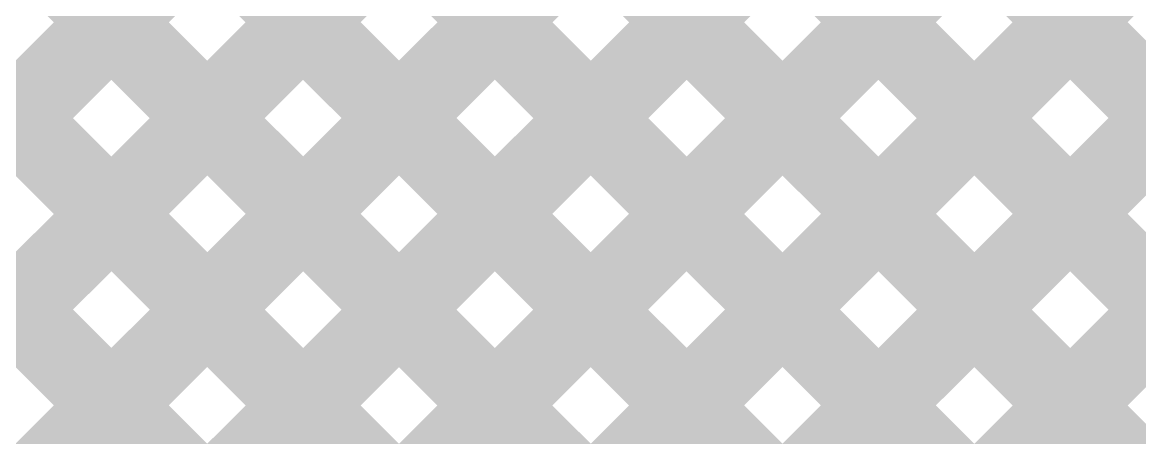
# Model space of a CAD drawing. Header units: millimetres. Extents: x 0 to 212, y 0 to 213.
# Drawn here: x 2.0768 to 2.2828, y 0.8251 to 0.9018 of the extents above; entities that cross this region are included whole.
import ezdxf

# ---------------------------------------------------------------- set-up
doc = ezdxf.new("R2010")
doc.units = ezdxf.units.MM
doc.header["$MEASUREMENT"] = 0
doc.layers.add('BottomLayer', color=5, linetype='Continuous')
doc.layers.add('TopLayer', color=1, linetype='Continuous')

msp = doc.modelspace()

# ---------------------------------------------------------------- hatches: boundary and pattern name
at = {"layer": 'BottomLayer'}
for points in [[(1.87705, 1.2487), (1.88766, 1.2593), (2.5433, 0.60366), (2.5327, 0.59305)], [(1.91241, 1.2487), (1.92302, 1.2593), (2.5433, 0.63902), (2.5327, 0.62841)], [(1.85049, 1.23991), (1.86109, 1.25052), (2.5433, 0.5683), (2.5327, 0.5577)], [(1.62575, 0.3177), (1.61515, 0.3283), (2.51928, 1.23243), (2.52988, 1.22183)], [(1.75137, 0.47867), (1.74077, 0.48928), (2.48392, 1.23243), (2.49453, 1.22183)], [(1.83281, 1.22223), (1.84341, 1.23284), (2.53853, 0.53772), (2.52793, 0.52711)], [(1.81513, 1.20455), (1.82574, 1.21516), (2.52086, 0.52004), (2.51025, 0.50943)], [(1.66111, 0.3177), (1.6505, 0.3283), (2.5327, 1.2105), (2.5433, 1.19989)], [(1.79745, 1.18688), (1.80806, 1.19748), (2.50318, 0.50236), (2.49257, 0.49176)], [(1.7427, 1.17092), (1.7533, 1.18153), (2.46782, 0.46701), (2.45722, 0.4564)], [(1.77919, 1.16979), (1.78979, 1.1804), (2.4855, 0.48469), (2.47489, 0.47408)], [(1.69646, 0.3177), (1.68586, 0.3283), (2.5327, 1.17514), (2.5433, 1.16454)], [(1.7533, 0.55131), (1.7427, 0.56192), (2.3245, 1.14372), (2.3351, 1.13311)], [(1.7533, 0.51596), (1.7427, 0.52656), (2.35883, 1.1427), (2.36944, 1.13209)], [(1.73182, 0.3177), (1.72121, 0.3283), (2.5327, 1.13979), (2.5433, 1.12918)], [(1.76718, 0.3177), (1.75657, 0.3283), (2.5327, 1.10443), (2.5433, 1.09382)]]:
    msp.add_hatch(color=5, dxfattribs=at).paths.add_polyline_path(points)
at = {"layer": 'TopLayer'}
for points in [[(1.25722, -0.01548), (1.24661, -0.00488), (2.48392, 1.23243), (2.49453, 1.22183)], [(1.29257, -0.01548), (1.28197, -0.00488), (2.51928, 1.23243), (2.52988, 1.22183)], [(1.32793, -0.01548), (1.31732, -0.00488), (2.5317, 1.2095), (2.5423, 1.19889)], [(1.36328, -0.01548), (1.35268, -0.00488), (2.5317, 1.17414), (2.5423, 1.16354)], [(1.8223, 0.62031), (1.8117, 0.63092), (2.3245, 1.14372), (2.3351, 1.13311)], [(2.02814, 1.13296), (2.03875, 1.14357), (2.5423, 0.64002), (2.5317, 0.62941)], [(1.22186, -0.01548), (1.21126, -0.00488), (2.35883, 1.1427), (2.36944, 1.13209)], [(1.39864, -0.01548), (1.38803, -0.00488), (2.5317, 1.13879), (2.5423, 1.12818)], [(2.01047, 1.11528), (2.02107, 1.12589), (2.5423, 0.60466), (2.5317, 0.59405)], [(1.99279, 1.09761), (2.0034, 1.10821), (2.5423, 0.5693), (2.5317, 0.5587)], [(1.43399, -0.01548), (1.42339, -0.00488), (2.5317, 1.10343), (2.5423, 1.09282)], [(1.97511, 1.07993), (1.98572, 1.09053), (2.5423, 0.53395), (2.5317, 0.52334)], [(1.95743, 1.06225), (1.96804, 1.07286), (2.5423, 0.49859), (2.5317, 0.48799)], [(1.93976, 1.04457), (1.95036, 1.05518), (2.5423, 0.46324), (2.5317, 0.45263)], [(1.92208, 1.02689), (1.93269, 1.0375), (2.5423, 0.42788), (2.5317, 0.41728)], [(1.9044, 1.00922), (1.91501, 1.01982), (2.5423, 0.39253), (2.5317, 0.38192)]]:
    msp.add_hatch(color=1, dxfattribs=at).paths.add_polyline_path(points)

doc.saveas('drawing.dxf')
